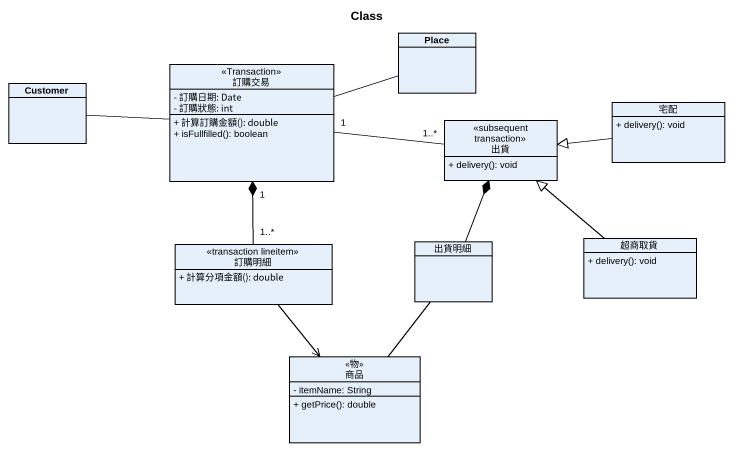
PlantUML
@startuml
title Class
hide circle
hide empty members
skinparam classAttributeIconSize 0
class Place
class 訂購交易 <<Transaction>> {
  - 訂購日期: Date
  - 訂購狀態: int
  + 計算訂購金額(): double
  + isFullfilled(): boolean
}
class Customer
class 宅配 {
  + delivery(): void
}
class 出貨 <<subsequent transaction>> {
  + delivery(): void
}
class 訂購明細 <<transaction lineitem>> {
  + 計算分項金額(): double
}
class 出貨明細
class 超商取貨 {
  + delivery(): void
}
class 商品 <<物>> {
  - itemName: String
  + getPrice(): double
}
訂購交易 -right- Place
訂購交易 "1" -right- "1..*" 出貨
Customer -right- 訂購交易
宅配 -left-|> 出貨
訂購明細 "1..*" -up-* "1" 訂購交易
訂購明細 --> 商品
出貨明細 -up-* 出貨
出貨明細 -- 商品
超商取貨 -up-|> 出貨
@enduml
